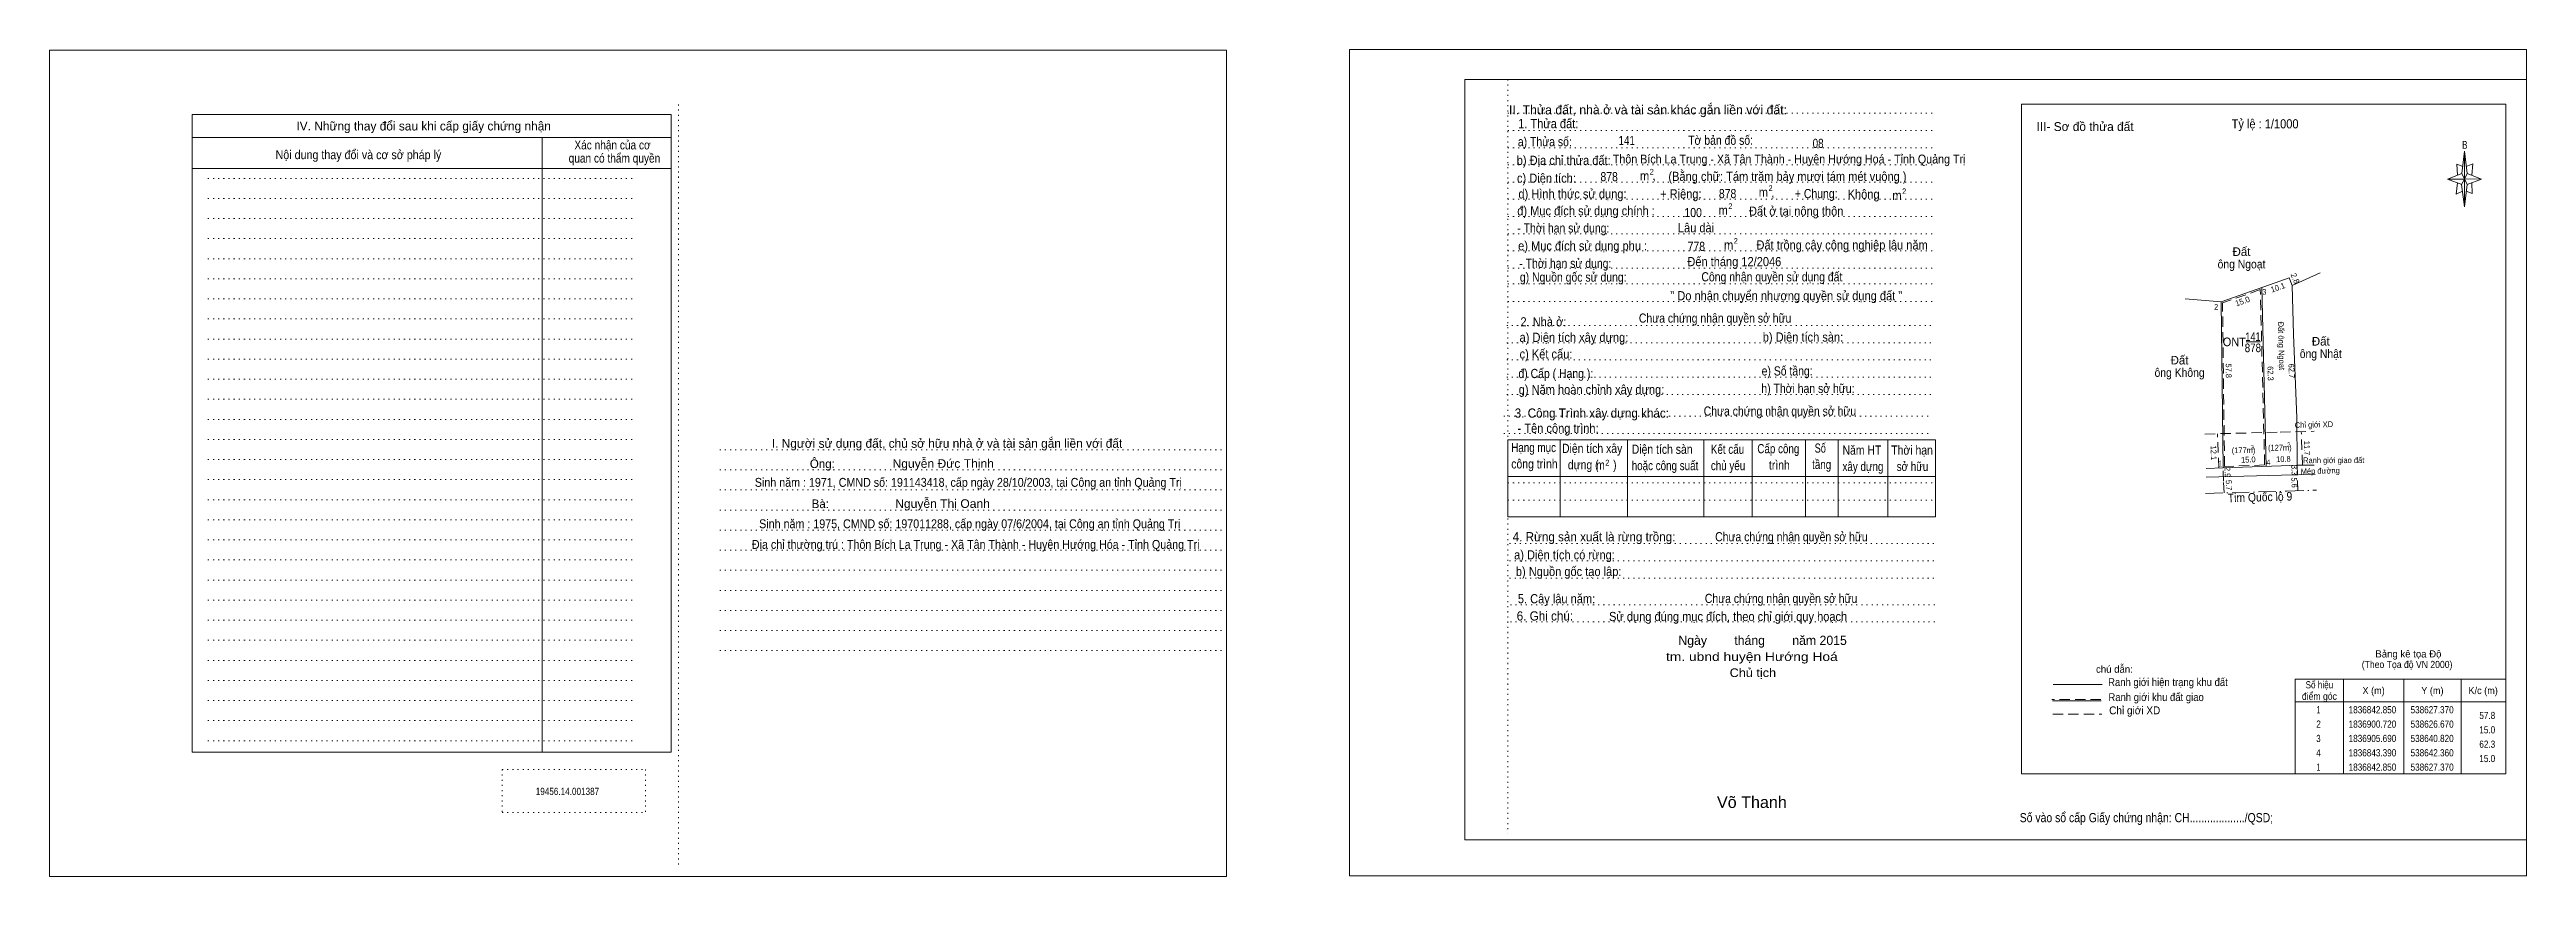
# Model space of a CAD drawing. Header units: metres. Extents: x 537869 to 538733, y 1836700 to 1836989.
import ezdxf
from ezdxf.enums import TextEntityAlignment as Align

# ---------------------------------------------------------------- set-up
doc = ezdxf.new("R2010")
doc.units = ezdxf.units.M
doc.header["$LTSCALE"] = 1.2
for name, pattern in [('DOT_DASHED', [7.7, 5, -1.2, 0.3, -1.2]), ('DOTTED', [1.5, 0.3, -1.2]), ('MEDIUM_DASHED', [4.5, 3, -1.5])]:
    doc.linetypes.add(name, pattern=pattern)
for name, color, linetype, lineweight in [('1', 7, 'DOTTED', 13), ('10', 7, 'Continuous', 13), ('2', 7, 'Continuous', 13), ('30', 7, 'Continuous', 13), ('50', 7, 'MEDIUM_DASHED', 13), ('63', 7, 'Continuous', 13)]:
    doc.layers.add(name, color=color, linetype=linetype, lineweight=lineweight)
for name, color, linetype in [('3', 7, 'Continuous'), ('4', 7, 'Continuous'), ('5', 7, 'Continuous'), ('6', 7, 'Continuous'), ('9', 7, 'Continuous')]:
    doc.layers.add(name, color=color, linetype=linetype)

msp = doc.modelspace()

# ---------------------------------------------------------------- linework, layer by layer
at = {"layer": '1', "linetype": 'Continuous'}
for p, q in [((538362.94, 1836978.26), (538733.14, 1836978.26)), ((538362.94, 1836978.26), (538362.94, 1836713.26)), ((538733.14, 1836978.26), (538733.14, 1836713.26)), ((538362.94, 1836713.26), (538733.14, 1836713.26))]:
    msp.add_line(p, q, dxfattribs=at)
at = {"layer": '1'}
for p, q in [((538377.94, 1836978.26), (538377.94, 1836715.46)), ((538088.74, 1836969.56), (538088.74, 1836704.56)), ((538377.94, 1836966.46), (538527.04, 1836966.46)), ((538377.94, 1836960.46), (538527.04, 1836960.46)), ((538377.94, 1836954.46), (538527.04, 1836954.46)), ((537924.64, 1836943.76), (538073.74, 1836943.76)), ((538377.94, 1836948.46), (538527.04, 1836948.46)), ((537924.64, 1836936.76), (538073.74, 1836936.76)), ((538377.94, 1836942.46), (538527.04, 1836942.46)), ((538377.94, 1836936.46), (538527.04, 1836936.46)), ((537924.64, 1836929.76), (538073.74, 1836929.76)), ((538377.94, 1836930.46), (538527.04, 1836930.46)), ((537924.64, 1836922.76), (538073.74, 1836922.76)), ((538377.94, 1836924.46), (538527.04, 1836924.46)), ((538377.94, 1836918.46), (538527.04, 1836918.46)), ((537924.64, 1836915.76), (538073.74, 1836915.76)), ((537924.64, 1836908.76), (538073.74, 1836908.76)), ((538377.94, 1836912.46), (538527.04, 1836912.46)), ((537924.64, 1836901.76), (538073.74, 1836901.76)), ((538377.94, 1836906.96), (538527.04, 1836906.96)), ((538377.94, 1836900.86), (538527.04, 1836900.86)), ((537924.64, 1836894.76), (538073.74, 1836894.76)), ((538377.54, 1836892.46), (538526.64, 1836892.46)), ((537924.64, 1836887.76), (538073.74, 1836887.76)), ((538377.54, 1836886.46), (538526.64, 1836886.46)), ((537924.64, 1836880.76), (538073.74, 1836880.76)), ((538377.54, 1836880.46), (538526.64, 1836880.46)), ((538377.54, 1836874.46), (538526.64, 1836874.46)), ((537924.64, 1836873.76), (538073.74, 1836873.76)), ((537924.64, 1836866.76), (538073.74, 1836866.76)), ((538377.54, 1836868.46), (538526.64, 1836868.46)), ((537924.64, 1836859.76), (538073.74, 1836859.76)), ((538376.54, 1836860.86), (538525.64, 1836860.86)), ((537924.64, 1836852.76), (538073.74, 1836852.76)), ((538103.14, 1836849.16), (538279.24, 1836849.16)), ((538376.54, 1836854.86), (538525.64, 1836854.86)), ((537924.64, 1836845.76), (538073.74, 1836845.76)), ((538103.14, 1836842.16), (538279.24, 1836842.16)), ((537924.64, 1836838.76), (538073.74, 1836838.76)), ((537924.64, 1836831.76), (538073.74, 1836831.76)), ((538103.14, 1836835.16), (538279.24, 1836835.16)), ((538377.94, 1836837.66), (538527.04, 1836837.66)), ((538377.94, 1836831.66), (538527.04, 1836831.66)), ((537924.64, 1836824.76), (538073.74, 1836824.76)), ((538103.14, 1836828.16), (538279.24, 1836828.16)), ((537924.64, 1836817.76), (538073.74, 1836817.76)), ((538103.14, 1836821.16), (538279.24, 1836821.16)), ((538103.14, 1836814.16), (538279.24, 1836814.16)), ((538378.54, 1836816.46), (538527.64, 1836816.46)), ((537924.64, 1836810.76), (538073.74, 1836810.76)), ((538103.14, 1836807.16), (538279.24, 1836807.16)), ((538378.54, 1836810.46), (538527.64, 1836810.46)), ((537924.64, 1836803.76), (538073.74, 1836803.76)), ((537924.64, 1836796.76), (538073.74, 1836796.76)), ((538103.14, 1836800.16), (538279.24, 1836800.16)), ((538378.54, 1836804.46), (538527.64, 1836804.46)), ((537924.64, 1836789.76), (538073.74, 1836789.76)), ((538103.14, 1836793.16), (538279.24, 1836793.16)), ((538378.84, 1836795.16), (538527.94, 1836795.16)), ((538378.84, 1836789.16), (538527.94, 1836789.16)), ((537924.64, 1836782.76), (538073.74, 1836782.76)), ((538103.14, 1836786.16), (538279.24, 1836786.16)), ((538103.14, 1836779.16), (538279.24, 1836779.16)), ((537924.64, 1836775.76), (538073.74, 1836775.76)), ((537924.64, 1836768.76), (538073.74, 1836768.76)), ((537924.64, 1836761.76), (538073.74, 1836761.76)), ((537924.64, 1836754.76), (538073.74, 1836754.76)), ((537924.64, 1836747.76), (538073.74, 1836747.76)), ((538027.24, 1836737.76), (538077.24, 1836737.76)), ((538027.24, 1836737.76), (538027.24, 1836722.76)), ((538077.24, 1836737.76), (538077.24, 1836722.76)), ((538027.24, 1836722.76), (538077.24, 1836722.76))]:
    msp.add_line(p, q, dxfattribs=at)
at = {"layer": '1', "linetype": 'Continuous'}
for points in [[(537869.44, 1836700.46), (538279.84, 1836700.46), (538279.84, 1836988.46), (537869.44, 1836988.46)], [(538322.74, 1836700.66), (538733.14, 1836700.66), (538733.14, 1836988.66), (538322.74, 1836988.66)]]:
    msp.add_lwpolyline(points, close=True, dxfattribs=at)
at = {"layer": '10'}
for p, q in [((538651.46, 1836906.45), (538661.24, 1836910.87)), ((538626.67, 1836900.72), (538614.08, 1836901.74)), ((538627.37, 1836842.85), (538626.67, 1836900.72)), ((538642.36, 1836843.39), (538640.82, 1836905.69)), ((538635.4, 1836886.76), (538640.42, 1836886.76)), ((538377.94, 1836852.66), (538527.04, 1836852.66)), ((538377.94, 1836852.66), (538377.94, 1836825.76)), ((538396.24, 1836852.66), (538396.24, 1836825.76)), ((538419.64, 1836852.66), (538419.64, 1836825.76)), ((538446.24, 1836852.66), (538446.24, 1836825.76)), ((538463.14, 1836852.66), (538463.14, 1836825.76)), ((538481.74, 1836852.66), (538481.74, 1836825.76)), ((538493.14, 1836852.66), (538493.14, 1836825.76)), ((538510.44, 1836852.66), (538510.44, 1836825.76)), ((538527.04, 1836852.66), (538527.04, 1836825.76)), ((538377.94, 1836839.86), (538527.04, 1836839.86)), ((538627.37, 1836842.85), (538621.4, 1836842.6)), ((538621.4, 1836839.65), (538647.72, 1836840.31)), ((538647.72, 1836840.31), (538659.43, 1836840.6)), ((538659.16, 1836843.78), (538653.13, 1836843.77)), ((538377.94, 1836825.76), (538527.04, 1836825.76))]:
    msp.add_line(p, q, dxfattribs=at)
at = {"layer": '10', "linetype": 'MEDIUM_DASHED'}
for p, q in [((538640.34, 1836904.99), (538627.17, 1836900.37)), ((538627.86, 1836843.37), (538627.17, 1836900.37)), ((538641.85, 1836843.87), (538640.34, 1836904.99)), ((538621.03, 1836854.65), (538647.23, 1836855.3)), ((538625.84, 1836842.79), (538625.42, 1836854.76)), ((538647.23, 1836855.3), (538659.06, 1836855.6)), ((538655.04, 1836843.77), (538654.62, 1836855.49)), ((538641.85, 1836843.87), (538627.86, 1836843.37)), ((538653.45, 1836834.87), (538653.13, 1836843.77))]:
    msp.add_line(p, q, dxfattribs=at)
at = {"layer": '10'}
for points in [[(538651.46, 1836906.45), (538650.37, 1836909.04), (538645.53, 1836907.34), (538626.67, 1836900.72)], [(538651.46, 1836906.45), (538651.9, 1836889.34), (538653.06, 1836860.25), (538653.13, 1836843.77)], [(538653.13, 1836843.77), (538647.61, 1836843.57), (538627.37, 1836842.85)]]:
    msp.add_lwpolyline(points, dxfattribs=at)
at = {"layer": '10', "linetype": 'MEDIUM_DASHED'}
msp.add_lwpolyline([(538627.68, 1836834.13), (538627.53, 1836838.23), (538627.37, 1836842.85)], dxfattribs=at)
at = {"layer": '10', "linetype": 'DOT_DASHED'}
msp.add_lwpolyline([(538621.26, 1836833.95), (538649.47, 1836834.73), (538659.96, 1836835.11)], dxfattribs=at)
at = {"layer": '2'}
for p, q in [((537919.14, 1836966.06), (538086.24, 1836966.06)), ((537919.14, 1836966.06), (537919.14, 1836743.76)), ((538086.24, 1836966.06), (538086.24, 1836743.76)), ((537919.14, 1836958.06), (538086.24, 1836958.06)), ((538041.24, 1836958.06), (538041.24, 1836743.76)), ((537919.14, 1836947.26), (538086.24, 1836947.26)), ((537919.14, 1836743.76), (538086.24, 1836743.76))]:
    msp.add_line(p, q, dxfattribs=at)
msp.add_lwpolyline([(538557.04, 1836969.66), (538725.94, 1836969.66), (538725.94, 1836736.26), (538557.04, 1836736.26)], close=True, dxfattribs=at)
at = {"layer": '30'}
for p, q in [((538710.64, 1836945.46), (538711.54, 1836953.26)), ((538710.64, 1836941.66), (538705.64, 1836943.46)), ((538712.44, 1836945.46), (538717.44, 1836943.46)), ((538712.44, 1836941.66), (538711.54, 1836933.86)), ((538714.24, 1836938.46), (538712.14, 1836939.26)), ((538714.04, 1836942.26), (538714.24, 1836938.46))]:
    msp.add_line(p, q, dxfattribs=at)
for points in [[(538711.54, 1836953.26), (538712.44, 1836945.46), (538711.54, 1836943.46)], [(538711.54, 1836943.46), (538705.64, 1836943.46), (538710.64, 1836945.46), (538712.44, 1836941.66), (538717.44, 1836943.46), (538711.54, 1836943.66)], [(538711.54, 1836943.46), (538711.54, 1836933.86), (538710.54, 1836941.66)]]:
    msp.add_lwpolyline(points, close=True, dxfattribs=at)
for points in [[(538711.54, 1836943.46), (538710.64, 1836945.46), (538705.64, 1836943.46)], [(538710.94, 1836947.86), (538708.84, 1836948.66), (538709.14, 1836944.86)], [(538711.54, 1836943.46), (538712.44, 1836941.66), (538717.44, 1836943.46)], [(538712.14, 1836947.86), (538714.44, 1836948.86), (538714.04, 1836944.86)], [(538709.04, 1836942.26), (538708.64, 1836938.26), (538710.84, 1836939.26)]]:
    msp.add_lwpolyline(points, dxfattribs=at)
at = {"layer": '50'}
for p, q in [((538584.76, 1836762.11), (538567.66, 1836762.11)), ((538567.96, 1836757.01), (538585.06, 1836757.01))]:
    msp.add_line(p, q, dxfattribs=at)
at = {"layer": '50', "linetype": 'Continuous'}
for p, q in [((538584.86, 1836761.71), (538567.86, 1836761.71)), ((538585.16, 1836767.41), (538568.16, 1836767.41))]:
    msp.add_line(p, q, dxfattribs=at)
at = {"layer": '63'}
for p, q in [((538669.34, 1836769.26), (538669.34, 1836736.26)), ((538690.34, 1836769.26), (538690.34, 1836736.26)), ((538710.34, 1836769.26), (538710.34, 1836736.26)), ((538652.54, 1836761.26), (538725.94, 1836761.26))]:
    msp.add_line(p, q, dxfattribs=at)
msp.add_lwpolyline([(538652.54, 1836769.26), (538725.94, 1836769.26), (538725.94, 1836736.26), (538652.54, 1836736.26)], close=True, dxfattribs=at)

# ---------------------------------------------------------------- texts
at = {"layer": '10'}
for s, height, p in [('IV. Những thay đổi sau khi cấp giấy chứng nhận', 3.1, (537999.895, 1836960.46)), ('III- Sơ đồ thửa đất', 3.1, (538579.23, 1836960.26)), ('Đất', 3, (538633.765, 1836916.72)), ('Đất', 3, (538661.415, 1836885.49)), ('Đất', 3, (538612.175, 1836878.91)), ('I. Người sử dụng đất, chủ sở hữu nhà ở và tài sản gắn liền với đất', 3.1, (538182.39, 1836849.86)), ('Ông:', 3, (538138.915, 1836842.8)), ('Bà:', 3, (538138.21, 1836828.84))]:
    msp.add_text(s, height=height, dxfattribs=at).set_placement(p, align=Align.CENTER)
for s, height, width, p in [('Nội dung thay đổi và cơ sở pháp lý', 3.1, 0.9, (537977.155, 1836950.46)), ('Xác nhận của cơ', 3.1, 0.85, (538065.75, 1836953.86)), (' Thôn Bích La Trung - Xã Tân Thành - Huyện Hướng Hoá - Tỉnh Quảng Trị', 3.1, 0.9, (538475.52, 1836948.95)), ('ông Ngoạt', 3, 0.9, (538633.775, 1836912.39)), ('ONT', 3, 0.95, (538631.275, 1836885.28)), ('878', 3, 0.85, (538637.745, 1836883.19)), ('141', 3, 0.8, (538637.75, 1836887.05)), ('ông Nhật', 3, 0.9, (538661.42, 1836881.16)), ('ông Không', 3, 0.9, (538612.185, 1836874.58)), ('(177m)', 2, 0.85, (538634.485, 1836848)), ('2', 1.458, 0.75, (538637.545, 1836849.35)), ('(127m)', 2, 0.85, (538647.155, 1836848.9)), ('2', 1.458, 0.75, (538650.215, 1836850.26)), ('Sinh năm : 1971, CMND số: 191143418, cấp ngày 28/10/2003, tại Công an tỉnh Quảng Trị', 3.1, 0.9, (538189.83, 1836836.26)), ('Nguyễn Đức Thịnh', 3, 1.05, (538181.07, 1836842.88)), ('Nguyễn Thị Oanh', 3, 1.05, (538180.83, 1836828.92)), ('Sinh năm : 1975, CMND số: 197011288, cấp ngày 07/6/2004, tại Công an tỉnh Quảng Trị', 3.1, 0.9, (538190.315, 1836821.83)), ('Địa chỉ thường trú : Thôn Bích La Trung - Xã Tân Thành - Huyện Hướng Hóa - Tỉnh Quảng Trị', 3.1, 0.9, (538192.395, 1836814.64)), ('19456.14.001387', 2.5, 0.85, (538050.04, 1836728.86))]:
    msp.add_text(s, height=height, dxfattribs=dict(at, width=width)).set_placement(p, align=Align.CENTER)
for s, rotation, p in [('2.8', 292.824, (538651.559, 1836908.533)), ('15.0', 19.344, (538634.454, 1836899.991))]:
    msp.add_text(s, height=2, rotation=rotation, dxfattribs=at).set_placement(p, align=Align.CENTER)
for s, width, p in [(' 2', 0.85, (538625.66, 1836897.98)), (' 3', 0.8, (538642.45, 1836903.2)), (' 1', 0.75, (538627.11, 1836843.35)), (' 4', 0.85, (538643.86, 1836843.77))]:
    msp.add_text(s, height=2, dxfattribs=dict(at, width=width)).set_placement(p, align=Align.RIGHT)
for s, height, rotation, width, p in [('10.1', 2, 19.344, 0.95, (538646.779, 1836904.785)), ('Đất ông Ngoạt', 2, 271.416, 0.9, (538646.691, 1836885.375)), ('57.8', 2, 270.693, 0.85, (538628.287, 1836876.732)), ('62.3', 2, 271.416, 0.85, (538642.895, 1836875.74)), ('62.7', 2, 272.284, 0.85, (538650.24, 1836876.62)), ('Chỉ giới XD', 2, 1.431, 0.95, (538659.05, 1836856.93)), ('12.1', 2, 272.036, 0.85, (538623.077, 1836848.056)), ('11.7', 2, 272.059, 0.85, (538655.631, 1836849.731)), ('2.9', 2, 272.036, 0.85, (538627.907, 1836841.336)), ('15.0', 2, 2.045, 0.85, (538636.194, 1836844.752)), ('10.8', 2, 2.045, 0.85, (538648.419, 1836844.93)), ('3.3', 2, 272.059, 0.85, (538651.207, 1836842.056)), ('Mép đường', 2, 1.431, 0.9, (538661.25, 1836840.799)), ('Ranh giới giao đất', 2, 0.095, 0.9, (538665.938, 1836844.516)), ('5.7', 2, 272.036, 0.85, (538628.367, 1836836.796)), ('Tim Quốc lộ 9', 3, 1.581, 0.9, (538640.279, 1836831.175)), ('5.6', 2, 272.059, 0.85, (538651.208, 1836837.706))]:
    msp.add_text(s, height=height, rotation=rotation, dxfattribs=dict(at, width=width)).set_placement(p, align=Align.CENTER)
at = {"layer": '2'}
for s, p in [('II. Thửa đất, nhà ở và tài sản khác gắn liền với đất:', (538378.34, 1836966.06)), (',', (538428.34, 1836943.16)), (',', (538469.74, 1836937.26))]:
    msp.add_text(s, height=3.2, dxfattribs=at).set_placement(p)
for s, height, width, p in [('1. Thửa đất:', 3.2, 0.9, (538381.54, 1836961.26)), ('a) Thửa số:', 3.2, 0.85, (538381.44, 1836954.96)), ('Tờ bản đồ số:', 3.2, 0.85, (538440.84, 1836955.46)), ('c) Diện tích:', 3.2, 0.9, (538381.14, 1836942.26)), ('m', 3.2, 0.9, (538424.04, 1836943.06)), ('2', 2, 0.8, (538427.44, 1836945.06)), ('(Bằng chữ: Tám trăm bảy mươi tám mét vuông )', 3.2, 0.9, (538433.94, 1836942.86)), ('d) Hình thức sử dụng:', 3.2, 0.9, (538381.64, 1836936.76)), ('+ Riêng:', 3.2, 0.9, (538431.04, 1836936.76)), ('2', 2, 0.8, (538454.84, 1836933.06)), ('m', 3.2, 0.9, (538465.44, 1836937.36)), ('2', 2, 0.8, (538468.84, 1836939.36)), ('+ Chung:', 3.2, 0.85, (538478.04, 1836936.86)), ('Không', 3.2, 0.9, (538496.44, 1836936.66)), ('m', 3.2, 0.9, (538512.04, 1836936.26)), ('2', 2, 0.8, (538515.44, 1836938.26)), ('đ) Mục đích sử dụng chính : ', 3.2, 0.9, (538381.24, 1836930.86)), ('- Thời hạn sử dụng: ', 3.2, 0.85, (538381.24, 1836924.86)), ('Lâu dài', 3.2, 0.9, (538437.24, 1836924.96)), ('100', 3.2, 0.85, (538439.54, 1836930.26)), ('m', 3.2, 0.9, (538451.44, 1836931.06)), ('Đất ở tại nông thôn', 3.2, 0.9, (538462.04, 1836930.76)), ('e) Mục đích sử dụng phụ : ', 3.2, 0.9, (538381.54, 1836918.66)), ('778', 3.2, 0.85, (538440.64, 1836918.46)), ('m', 3.2, 0.9, (538453.34, 1836918.96)), ('2', 2, 0.8, (538456.74, 1836920.96)), ('Đất trồng cây công nghiệp lâu năm', 3.2, 0.9, (538464.64, 1836918.96)), ('- Thời hạn sử dụng: ', 3.2, 0.85, (538381.94, 1836912.56)), ('g) Nguồn gốc sử dụng: ', 3.2, 0.85, (538382.14, 1836907.76)), ('Đến tháng 12/2046', 3.2, 0.9, (538440.54, 1836913.16)), ('2. Nhà ở:', 3.2, 0.9, (538382.34, 1836892.16)), ('a) Diện tích xây dựng:', 3.2, 0.9, (538382.04, 1836886.76)), ('c) Kết cấu:', 3.2, 0.9, (538382.04, 1836880.96)), ('b) Diện tích sàn:', 3.2, 0.9, (538466.84, 1836886.86)), ('đ) Cấp ( Hạng ):', 3.2, 0.85, (538381.64, 1836874.16)), ('e) Số tầng:', 3.2, 0.85, (538466.44, 1836875.06)), ('g) Năm hoàn chỉnh xây dựng:', 3.2, 0.9, (538381.74, 1836868.56)), ('h) Thời hạn sở hữu:', 3.2, 0.85, (538466.34, 1836868.96)), ('3. Công Trình xây dựng khác:', 3.2, 0.95, (538380.34, 1836860.36)), ('- Tên công trình:', 3.2, 0.9, (538381.34, 1836855.06)), ('Hạng mục', 3.2, 0.8, (538379.14, 1836848.36)), ('Diện tích xây', 3.2, 0.85, (538396.84, 1836848.06)), ('Diện tích sàn', 3.2, 0.85, (538421.14, 1836847.76)), ('Kết cấu', 3.2, 0.8, (538448.74, 1836847.76)), ('Cấp công', 3.2, 0.8, (538464.94, 1836847.96)), (' Số', 3.2, 0.75, (538484.04, 1836848.16)), ('Năm HT', 3.2, 0.85, (538494.64, 1836847.46)), ('Thời hạn', 3.2, 0.85, (538511.64, 1836847.46)), ('công trình', 3.2, 0.85, (538379.14, 1836842.66)), ('  dựng (     )', 3.2, 0.85, (538396.84, 1836842.36)), ('m', 3.2, 0.85, (538408.74, 1836842.26)), ('2', 2.014, 0.75, (538411.94, 1836843.66)), ('hoặc công suất', 3.2, 0.8, (538421.14, 1836842.06)), ('chủ yếu', 3.2, 0.8, (538448.74, 1836842.06)), ('    trình', 3.2, 0.85, (538464.94, 1836842.26)), ('tầng', 3.2, 0.8, (538484.04, 1836842.46)), ('xây dựng', 3.2, 0.8, (538494.64, 1836841.76)), ('  sở hữu', 3.2, 0.8, (538511.64, 1836841.76)), ('4. Rừng sản xuất là rừng trồng:', 3.2, 0.95, (538379.64, 1836817.26)), ('a) Diện tích có rừng:', 3.2, 0.9, (538380.14, 1836810.96)), ('b) Nguồn gốc tạo lập:', 3.2, 0.9, (538380.74, 1836805.16)), ('5. Cây lâu năm:', 3.2, 0.9, (538381.44, 1836795.66)), ('6. Ghi chú:', 3.2, 0.95, (538381.04, 1836789.66)), ('Số vào sổ cấp Giấy chứng nhận: CH.................../QSD; ', 3.2, 0.85, (538556.44, 1836719.36))]:
    msp.add_text(s, height=height, dxfattribs=dict(at, width=width)).set_placement(p)
for s, height, width, p in [('quan có thẩm quyền', 3.1, 0.85, (538066.425, 1836949.26)), ('b) Địa chỉ thửa đất:', 3.2, 0.9, (538397.435, 1836948.46))]:
    msp.add_text(s, height=height, dxfattribs=dict(at, width=width)).set_placement(p, align=Align.CENTER)
at = {"layer": '3', "width": 0.8}
msp.add_text('08', height=3.2, dxfattribs=at).set_placement((538484.24, 1836954.36))
at = {"layer": '30', "width": 0.75}
msp.add_text('B', height=2.756, dxfattribs=at).set_placement((538711.64, 1836954.06), align=Align.CENTER)
at = {"layer": '4', "width": 0.85}
for p in [(538410.24, 1836942.76), (538451.54, 1836936.86)]:
    msp.add_text('878', height=3.2, dxfattribs=at).set_placement(p)
at = {"layer": '5'}
msp.add_text('Bảng kê tọa Độ', height=2.5, dxfattribs=at).set_placement((538691.975, 1836776.78), align=Align.CENTER)
at = {"layer": '5', "width": 0.9}
msp.add_text('(Theo Tọa độ VN 2000)', height=2.5, dxfattribs=at).set_placement((538691.515, 1836773.09), align=Align.CENTER)
at = {"layer": '50', "width": 0.9}
msp.add_text('Tỷ lệ : 1/1000', height=3.2, dxfattribs=at).set_placement((538630.33, 1836961.18))
at = {"layer": '50'}
for s, height, p in [('Ngày        tháng        năm 2015', 3.2, (538466.78, 1836781.16)), ('chú dẫn:', 2.5, (538589.465, 1836771.45))]:
    msp.add_text(s, height=height, dxfattribs=at).set_placement(p, align=Align.CENTER)
for s, height, width, p in [('tm. ubnd huyện Hướng Hoá', 3, 1.2, (538463.04, 1836775.56)), (' Chủ tịch', 3, 1.1, (538462.78, 1836769.96)), ('Ranh giới hiện trạng khu đất', 2.75, 0.9, (538608.125, 1836766.81)), ('Ranh giới khu đất giao', 2.75, 0.9, (538603.995, 1836761.58)), ('Chỉ giới XD', 2.75, 0.95, (538596.54, 1836756.97)), ('Võ Thanh', 4, 1.05, (538463.05, 1836724.35))]:
    msp.add_text(s, height=height, dxfattribs=dict(at, width=width)).set_placement(p, align=Align.CENTER)
at = {"layer": '6', "width": 0.8}
msp.add_text('141', height=3.2, dxfattribs=at).set_placement((538416.54, 1836955.36))
at = {"layer": '63'}
for s, width, p in [('điểm góc', 0.9, (538660.94, 1836762.01)), ('Số hiệu', 0.85, (538660.94, 1836766.01)), ('X (m)', 0.95, (538679.84, 1836764.01)), ('Y (m)', 0.95, (538700.335, 1836764.01)), ('K/c (m)', 0.95, (538718.04, 1836764.01)), (' 2', 0.85, (538660.24, 1836752.31)), (' 1', 0.75, (538660.235, 1836757.31)), ('1836842.850', 0.85, (538679.44, 1836757.31)), ('1836900.720', 0.85, (538679.44, 1836752.31)), ('538627.370', 0.85, (538700.245, 1836757.31)), ('538626.670', 0.85, (538700.245, 1836752.31)), (' 4', 0.85, (538660.235, 1836742.31)), (' 3', 0.8, (538660.24, 1836747.31)), ('1836905.690', 0.85, (538679.44, 1836747.31)), ('1836843.390', 0.85, (538679.44, 1836742.31)), ('538640.820', 0.85, (538700.245, 1836747.31)), ('538642.360', 0.85, (538700.245, 1836742.31)), (' 1', 0.75, (538660.235, 1836737.31)), ('1836842.850', 0.85, (538679.44, 1836737.31)), ('538627.370', 0.85, (538700.245, 1836737.31))]:
    msp.add_text(s, height=2.5, dxfattribs=dict(at, width=width)).set_placement(p, align=Align.CENTER)
at = {"layer": '63', "width": 0.85}
for s, p in [('57.8', (538722.24, 1836755.31)), ('62.3', (538722.24, 1836745.31)), ('15.0', (538722.24, 1836750.31)), ('15.0', (538722.24, 1836740.31))]:
    msp.add_text(s, height=2.5, dxfattribs=at).set_placement(p, align=Align.RIGHT)
at = {"layer": '9'}
for s, width, p in [('Công nhận quyền sử dụng đất ', 0.85, (538445.44, 1836907.86)), ('" Do nhận chuyển nhượng quyền sử dụng đất "', 0.9, (538434.61, 1836901.26)), ('Chưa chứng nhận quyền sở hữu', 0.85, (538423.64, 1836893.46)), ('Chưa chứng nhận quyền sở hữu', 0.85, (538446.24, 1836861.06)), ('Chưa chứng nhận quyền sở hữu', 0.85, (538450.24, 1836817.26)), ('Chưa chứng nhận quyền sở hữu', 0.85, (538446.64, 1836795.76)), ('Sử dụng đúng mục đích, theo chỉ giới quy hoạch', 0.9, (538413.24, 1836789.46))]:
    msp.add_text(s, height=3.2, dxfattribs=dict(at, width=width)).set_placement(p)

doc.saveas('drawing.dxf')
